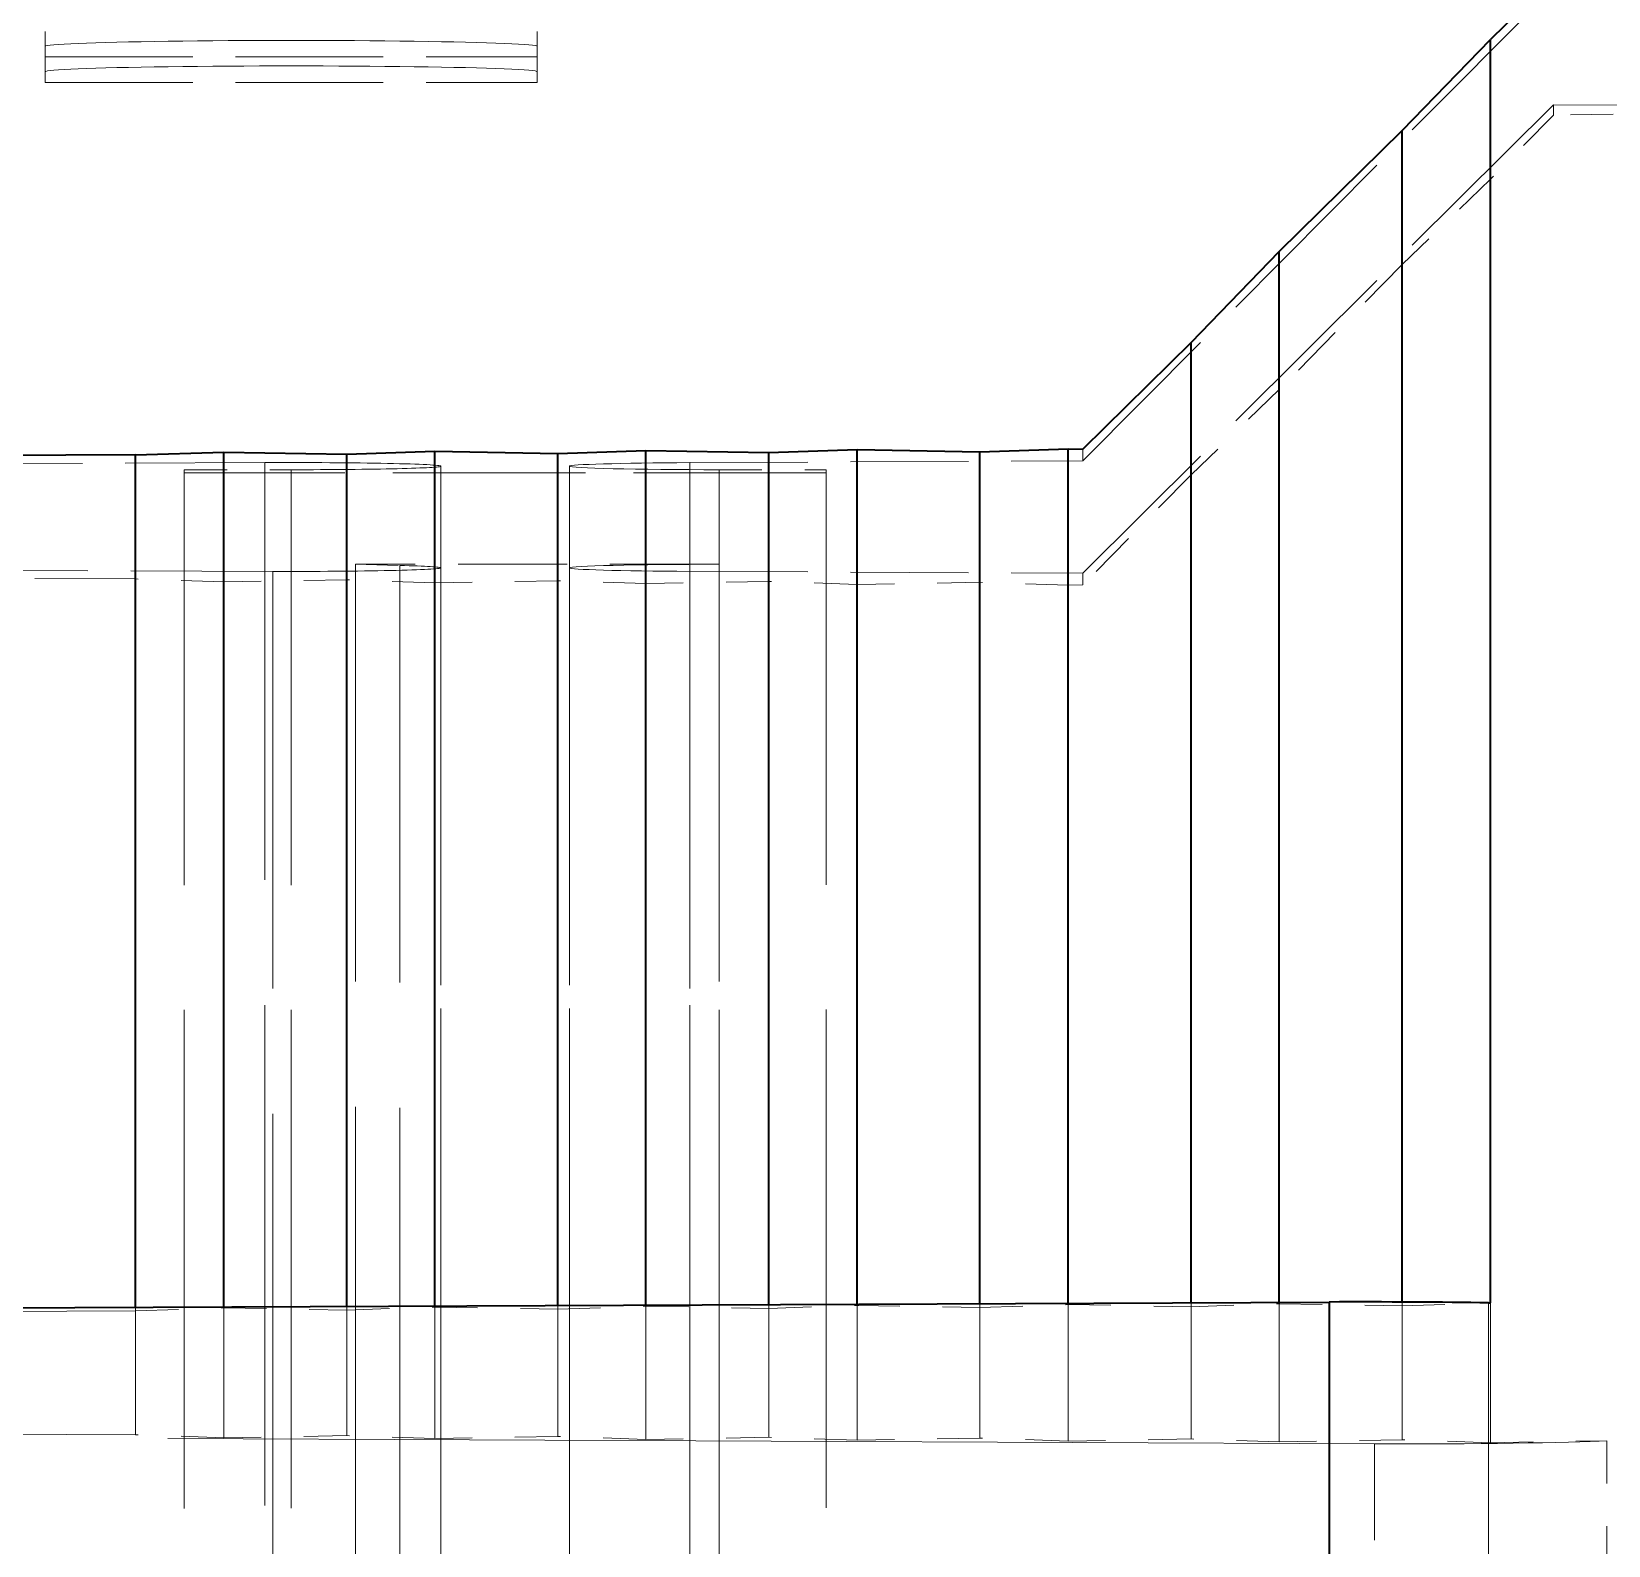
# Model space of a CAD drawing. Extents: x 23 to 587, y 4 to 413.
# Drawn here: x 101.317 to 105.003, y 251.387 to 254.924 of the extents above; entities that cross this region are included whole.
import ezdxf

# ---------------------------------------------------------------- set-up
doc = ezdxf.new("R2010")
doc.units = 0
doc.linetypes.add('DASHED', pattern=[15, 12, -3])
doc.layers.get('0').update_dxf_attribs({"lineweight": 13})

# ---------------------------------------------------------------- blocks, each defined once
blk = doc.blocks.new('BLOCK6915')
at = {"color": 7, "lineweight": 35, "ltscale": 0.010338}
blk.add_line((30.4, 81.9003), (30.1051, 81.6105), dxfattribs=at)
at = {"color": 7, "linetype": 'DASHED', "lineweight": 13, "ltscale": 0.077955}
blk.add_line((30.4, 81.8519), (28.2, 79.6421), dxfattribs=at)
at = {"color": 7, "linetype": 'DASHED', "lineweight": 13, "ltscale": 0.001723}
for p, q in [((23.35, 81.5788), (23.35, 81.6477)), ((25.65, 81.5788), (25.65, 81.6477)), ((23.35, 81.46), (23.35, 81.5289)), ((25.65, 81.46), (25.65, 81.5289))]:
    blk.add_line(p, q, dxfattribs=at)
at = {"color": 7, "lineweight": 35, "ltscale": 0.014815}
for p, q in [((29.6929, 81.1847), (30.1051, 81.6105)), ((28.7061, 80.1944), (29.1183, 80.6201))]:
    blk.add_line(p, q, dxfattribs=at)
at = {"color": 7, "lineweight": 35, "ltscale": 0.147584}
blk.add_line((30.1051, 75.7071), (30.1051, 81.6105), dxfattribs=at)
at = {"color": 7, "linetype": 'DASHED', "lineweight": 13, "ltscale": 0.001248}
for p, q in [((23.35, 81.5289), (23.35, 81.5788)), ((25.65, 81.5289), (25.65, 81.5788)), ((23.35, 81.4101), (23.35, 81.46)), ((25.65, 81.4101), (25.65, 81.46))]:
    blk.add_line(p, q, dxfattribs=at)
at = {"color": 7, "linetype": 'DASHED', "lineweight": 13, "ltscale": 0.0575}
for p, q in [((23.35, 81.5289), (25.65, 81.5289)), ((23.35, 81.4101), (25.65, 81.4101))]:
    blk.add_line(p, q, dxfattribs=at)
at = {"color": 7, "linetype": 'DASHED', "lineweight": 13, "ltscale": 0.077587}
blk.add_line((30.4, 81.3058), (28.2, 79.1168), dxfattribs=at)
at = {"color": 7, "linetype": 'DASHED', "lineweight": 13, "ltscale": 0.18305}
blk.add_line((30.4, 81.3058), (37.722, 81.2711), dxfattribs=at)
at = {"color": 7, "linetype": 'DASHED', "lineweight": 13, "ltscale": 0.00121}
blk.add_line((30.4, 81.3058), (30.4, 81.2574), dxfattribs=at)
at = {"color": 7, "linetype": 'DASHED', "lineweight": 13, "ltscale": 0.010516}
blk.add_line((30.4, 81.2574), (30.1051, 80.9575), dxfattribs=at)
at = {"color": 7, "linetype": 'DASHED', "lineweight": 13, "ltscale": 0.00699}
blk.add_line((30.6796, 81.2621), (30.4, 81.2574), dxfattribs=at)
at = {"color": 7, "lineweight": 35, "ltscale": 0.020137}
blk.add_line((29.1183, 80.6201), (29.6929, 81.1847), dxfattribs=at)
at = {"color": 7, "lineweight": 35, "ltscale": 0.136835}
blk.add_line((29.6929, 75.7113), (29.6929, 81.1847), dxfattribs=at)
at = {"color": 7, "linetype": 'DASHED', "lineweight": 13, "ltscale": 0.014332}
for p, q in [((30.1051, 80.9575), (29.6929, 80.559)), ((29.1183, 79.9749), (28.7061, 79.5764))]:
    blk.add_line(p, q, dxfattribs=at)
at = {"color": 7, "linetype": 'DASHED', "lineweight": 13, "ltscale": 0.147584}
blk.add_line((30.1051, 75.0541), (30.1051, 80.9575), dxfattribs=at)
at = {"color": 7, "lineweight": 35, "ltscale": 0.122923}
blk.add_line((29.1183, 75.7032), (29.1183, 80.6201), dxfattribs=at)
at = {"color": 7, "linetype": 'DASHED', "lineweight": 13, "ltscale": 0.020484}
blk.add_line((29.6929, 80.559), (29.1183, 79.9749), dxfattribs=at)
at = {"color": 7, "linetype": 'DASHED', "lineweight": 13, "ltscale": 0.137282}
blk.add_line((29.6929, 75.0677), (29.6929, 80.559), dxfattribs=at)
at = {"color": 7, "lineweight": 35, "ltscale": 0.017739}
blk.add_line((28.7061, 80.1944), (28.2, 79.6971), dxfattribs=at)
at = {"color": 7, "lineweight": 35, "ltscale": 0.112146}
blk.add_line((28.7061, 75.7085), (28.7061, 80.1944), dxfattribs=at)
at = {"color": 7, "linetype": 'DASHED', "lineweight": 13, "ltscale": 0.122923}
blk.add_line((29.1183, 75.0579), (29.1183, 79.9749), dxfattribs=at)
at = {"color": 7, "lineweight": 35, "ltscale": 0.010311}
for p, q in [((23.7724, 79.6692), (24.1846, 79.6828)), ((24.7592, 79.673), (25.1714, 79.6867)), ((25.7459, 79.6769), (26.1581, 79.6905)), ((26.7326, 79.6807), (27.1449, 79.6944)), ((27.7194, 79.6846), (28.1316, 79.6982))]:
    blk.add_line(p, q, dxfattribs=at)
at = {"color": 7, "lineweight": 35, "ltscale": 0.014365}
for p, q in [((24.1846, 79.6828), (24.7592, 79.673)), ((25.1714, 79.6867), (25.7459, 79.6769)), ((26.1581, 79.6905), (26.7326, 79.6807)), ((27.1449, 79.6944), (27.7194, 79.6846))]:
    blk.add_line(p, q, dxfattribs=at)
at = {"color": 7, "lineweight": 35, "ltscale": 0.099972}
for p, q in [((24.1846, 75.6839), (24.1846, 79.6828)), ((25.1714, 75.6878), (25.1714, 79.6867)), ((26.1581, 75.6917), (26.1581, 79.6905)), ((27.1449, 75.6955), (27.1449, 79.6944)), ((28.1316, 75.6994), (28.1316, 79.6982))]:
    blk.add_line(p, q, dxfattribs=at)
at = {"color": 7, "lineweight": 35, "ltscale": 0.099509}
blk.add_line((27.7194, 75.7042), (27.7194, 79.6846), dxfattribs=at)
at = {"color": 7, "lineweight": 35, "ltscale": 0.001711}
blk.add_line((28.1316, 79.6982), (28.2, 79.6971), dxfattribs=at)
at = {"color": 7, "linetype": 'DASHED', "lineweight": 13, "ltscale": 0.001374}
for p, q in [((28.2, 79.6421), (28.2, 79.6971)), ((28.2, 79.1168), (28.2, 79.0618))]:
    blk.add_line(p, q, dxfattribs=at)
at = {"color": 7, "lineweight": 35, "ltscale": 0.03931}
blk.add_line((23.7724, 79.6692), (22.2, 79.663), dxfattribs=at)
at = {"color": 7, "linetype": 'DASHED', "lineweight": 13, "ltscale": 0.05442}
blk.add_line((24.3768, 79.6335), (22.2, 79.6242), dxfattribs=at)
at = {"color": 7, "lineweight": 35, "ltscale": 0.099554}
blk.add_line((23.7724, 75.687), (23.7724, 79.6692), dxfattribs=at)
at = {"color": 7, "linetype": 'DASHED', "lineweight": 13, "ltscale": 0.194945}
for p, q in [((24.3768, 71.8357), (24.3768, 79.6335)), ((25.2, 71.8193), (25.2, 79.6171)), ((25.8, 71.8193), (25.8, 79.6171)), ((26.3634, 71.8356), (26.3634, 79.6334)), ((24.414, 71.3275), (24.414, 79.1253)), ((24.8, 71.3606), (24.8, 79.1584)), ((25.0069, 71.3555), (25.0069, 79.1533)), ((25.2, 71.344), (25.2, 79.1418)), ((25.8, 71.344), (25.8, 79.1418)), ((26.3634, 71.3277), (26.3634, 79.1255)), ((26.5, 71.3606), (26.5, 79.1584))]:
    blk.add_line(p, q, dxfattribs=at)
at = {"color": 7, "lineweight": 35, "ltscale": 0.099543}
blk.add_line((24.7592, 75.6913), (24.7592, 79.673), dxfattribs=at)
at = {"color": 7, "lineweight": 35, "ltscale": 0.099532}
blk.add_line((25.7459, 75.6956), (25.7459, 79.6769), dxfattribs=at)
at = {"color": 7, "linetype": 'DASHED', "lineweight": 13, "ltscale": 0.045916}
for p, q in [((26.3634, 79.6334), (28.2, 79.6421)), ((26.3634, 79.1255), (28.2, 79.1168))]:
    blk.add_line(p, q, dxfattribs=at)
at = {"color": 7, "lineweight": 35, "ltscale": 0.09952}
blk.add_line((26.7326, 75.6999), (26.7326, 79.6807), dxfattribs=at)
at = {"color": 7, "linetype": 'DASHED', "lineweight": 13, "ltscale": 0.0125}
for p, q in [((24, 79.6005), (24.5, 79.6005)), ((26.5, 79.6005), (27, 79.6005))]:
    blk.add_line(p, q, dxfattribs=at)
at = {"color": 7, "linetype": 'DASHED', "lineweight": 13, "ltscale": 0.19416}
blk.add_line((24, 71.8341), (24, 79.6005), dxfattribs=at)
at = {"color": 7, "linetype": 'DASHED', "lineweight": 13, "ltscale": 0.075}
blk.add_line((27, 79.5862), (24, 79.5862), dxfattribs=at)
at = {"color": 7, "linetype": 'DASHED', "lineweight": 13, "ltscale": 0.194113}
blk.add_line((24.5, 71.8359), (24.5, 79.6005), dxfattribs=at)
at = {"color": 7, "linetype": 'DASHED', "lineweight": 13, "ltscale": 0.194105}
blk.add_line((26.5, 71.8363), (26.5, 79.6005), dxfattribs=at)
at = {"color": 7, "linetype": 'DASHED', "lineweight": 13, "ltscale": 0.194046}
blk.add_line((27, 71.8386), (27, 79.6005), dxfattribs=at)
at = {"color": 7, "linetype": 'DASHED', "lineweight": 13, "ltscale": 0.018044}
blk.add_line((28.7061, 79.5764), (28.2, 79.0618), dxfattribs=at)
at = {"color": 7, "linetype": 'DASHED', "lineweight": 13, "ltscale": 0.112621}
blk.add_line((28.7061, 75.0716), (28.7061, 79.5764), dxfattribs=at)
at = {"color": 7, "linetype": 'DASHED', "lineweight": 13, "ltscale": 0.05535}
blk.add_line((24.414, 79.1253), (22.2, 79.1318), dxfattribs=at)
at = {"color": 7, "linetype": 'DASHED', "lineweight": 13, "ltscale": 0.03931}
blk.add_line((23.7724, 79.0898), (22.2, 79.0959), dxfattribs=at)
at = {"color": 7, "linetype": 'DASHED', "lineweight": 13, "ltscale": 0.0425}
blk.add_line((26.5, 79.1584), (24.8, 79.1584), dxfattribs=at)
at = {"color": 7, "linetype": 'DASHED', "lineweight": 13, "ltscale": 0.005174}
blk.add_line((24.8, 79.1584), (25.0069, 79.1533), dxfattribs=at)
at = {"color": 7, "linetype": 'DASHED', "lineweight": 13, "ltscale": 0.010311}
for p, q in [((24.1846, 79.0761), (23.7724, 79.0898)), ((25.1714, 79.0722), (24.7592, 79.0859)), ((26.1581, 79.0684), (25.7459, 79.082)), ((27.1449, 79.0645), (26.7326, 79.0782)), ((28.1316, 79.0607), (27.7194, 79.0743)), ((28.7061, 75.6896), (29.1183, 75.7032)), ((29.6929, 75.6934), (30.1051, 75.7071)), ((23.7724, 75.6703), (24.1846, 75.6839)), ((24.7592, 75.6741), (25.1714, 75.6878)), ((25.7459, 75.678), (26.1581, 75.6917)), ((26.7326, 75.6819), (27.1449, 75.6955)), ((27.7194, 75.6857), (28.1316, 75.6994)), ((24.1846, 75.0772), (23.7724, 75.0909)), ((25.1714, 75.0734), (24.7592, 75.087)), ((26.1581, 75.0695), (25.7459, 75.0832)), ((27.1449, 75.0657), (26.7326, 75.0793)), ((28.1316, 75.0618), (27.7194, 75.0755)), ((29.1183, 75.0579), (28.7061, 75.0716)), ((30.1051, 75.0541), (29.6929, 75.0677))]:
    blk.add_line(p, q, dxfattribs=at)
at = {"color": 7, "linetype": 'DASHED', "lineweight": 13, "ltscale": 0.099972}
for p, q in [((23.7724, 75.0909), (23.7724, 79.0898)), ((24.1846, 75.0772), (24.1846, 79.0761)), ((24.7592, 75.087), (24.7592, 79.0859)), ((25.1714, 75.0734), (25.1714, 79.0722)), ((25.7459, 75.0832), (25.7459, 79.082)), ((26.1581, 75.0695), (26.1581, 79.0684)), ((26.7326, 75.0793), (26.7326, 79.0782)), ((27.1449, 75.0657), (27.1449, 79.0645)), ((27.7194, 75.0755), (27.7194, 79.0743)), ((28.1316, 75.0618), (28.1316, 79.0607))]:
    blk.add_line(p, q, dxfattribs=at)
at = {"color": 7, "linetype": 'DASHED', "lineweight": 13, "ltscale": 0.014365}
for p, q in [((24.7592, 79.0859), (24.1846, 79.0761)), ((25.7459, 79.082), (25.1714, 79.0722)), ((26.7326, 79.0782), (26.1581, 79.0684)), ((27.7194, 79.0743), (27.1449, 79.0645)), ((29.1183, 75.7032), (29.6929, 75.6934)), ((24.1846, 75.6839), (24.7592, 75.6741)), ((25.1714, 75.6878), (25.7459, 75.678)), ((26.1581, 75.6917), (26.7326, 75.6819)), ((27.1449, 75.6955), (27.7194, 75.6857)), ((28.1316, 75.6994), (28.7061, 75.6896)), ((24.7592, 75.087), (24.1846, 75.0772)), ((25.7459, 75.0832), (25.1714, 75.0734)), ((26.7326, 75.0793), (26.1581, 75.0695)), ((27.7194, 75.0755), (27.1449, 75.0657)), ((28.7061, 75.0716), (28.1316, 75.0618)), ((29.6929, 75.0677), (29.1183, 75.0579))]:
    blk.add_line(p, q, dxfattribs=at)
at = {"color": 7, "linetype": 'DASHED', "lineweight": 13, "ltscale": 0.001711}
blk.add_line((28.1316, 79.0607), (28.2, 79.0618), dxfattribs=at)
at = {"color": 7, "lineweight": 35, "ltscale": 0.464706}
blk.add_line((10.7635, 75.6301), (29.3516, 75.7114), dxfattribs=at)
at = {"color": 7, "linetype": 'DASHED', "lineweight": 13, "ltscale": 0.000462875}
blk.add_line((27.7194, 75.6857), (27.7194, 75.7042), dxfattribs=at)
at = {"color": 7, "linetype": 'DASHED', "lineweight": 13, "ltscale": 0.000474248}
blk.add_line((28.7061, 75.6896), (28.7061, 75.7085), dxfattribs=at)
at = {"color": 7, "lineweight": 35, "ltscale": 0.037489}
blk.add_line((29.3516, 75.7114), (29.3516, 74.2118), dxfattribs=at)
at = {"color": 7, "linetype": 'DASHED', "lineweight": 13, "ltscale": 0.000446616}
blk.add_line((29.6929, 75.6934), (29.6929, 75.7113), dxfattribs=at)
at = {"color": 7, "lineweight": 13, "ltscale": 0.037489}
blk.add_line((30.0969, 75.7072), (30.0969, 74.2076), dxfattribs=at)
at = {"color": 7, "lineweight": 35, "ltscale": 0.000204182}
blk.add_line((30.0969, 75.7072), (30.1051, 75.7071), dxfattribs=at)
at = {"color": 7, "linetype": 'DASHED', "lineweight": 13, "ltscale": 0.134311}
for p, q in [((23.7724, 75.6703), (18.4, 75.6493)), ((18.4, 75.1119), (23.7724, 75.0909))]:
    blk.add_line(p, q, dxfattribs=at)
at = {"color": 7, "linetype": 'DASHED', "lineweight": 13, "ltscale": 0.000417384}
blk.add_line((23.7724, 75.6703), (23.7724, 75.687), dxfattribs=at)
at = {"color": 7, "linetype": 'DASHED', "lineweight": 13, "ltscale": 0.000428757}
blk.add_line((24.7592, 75.6741), (24.7592, 75.6913), dxfattribs=at)
at = {"color": 7, "linetype": 'DASHED', "lineweight": 13, "ltscale": 0.000440129}
blk.add_line((25.7459, 75.678), (25.7459, 75.6956), dxfattribs=at)
at = {"color": 7, "linetype": 'DASHED', "lineweight": 13, "ltscale": 0.000451502}
blk.add_line((26.7326, 75.6819), (26.7326, 75.6999), dxfattribs=at)
at = {"color": 7, "linetype": 'DASHED', "lineweight": 13, "ltscale": 0.46999}
blk.add_line((29.563, 75.049), (10.7636, 75.131), dxfattribs=at)
at = {"color": 7, "linetype": 'DASHED', "lineweight": 13, "ltscale": 0.037489}
for p, q in [((29.563, 75.049), (29.563, 73.5494)), ((30.6499, 73.5638), (30.6499, 75.0634))]:
    blk.add_line(p, q, dxfattribs=at)
at = {"color": 7, "linetype": 'DASHED', "lineweight": 13, "ltscale": 0.013623}
blk.add_line((30.1051, 75.0541), (30.6499, 75.0634), dxfattribs=at)
at = {"color": 7, "linetype": 'DASHED', "lineweight": 13}
for centre, major_axis, start_param, end_param in [((24.5, 81.5788), (1.15, 0), 0, 3.141593), ((24.5, 81.46), (1.15, 0), 0, 3.141593), ((24.5, 79.6171), (0.7, 0), 0.000028, 1.747741), ((24.5, 79.6171), (0.7, 0), 4.712389, 6.283214), ((26.5, 79.6171), (0.7, 0), 1.767214, 3.141629), ((26.5, 79.6171), (0.7, 0), 3.141629, 4.712389), ((24.5, 79.1418), (0.7, 0), 4.589226, 6.283202), ((24.5, 79.1418), (0.7, 0), 0.000016, 0.761013), ((26.5, 79.1418), (0.7, 0), 1.570796, 3.141556), ((26.5, 79.1418), (0.7, 0), 3.141556, 4.515971), ((29.7253, 75.0724), (1, 0), 4.549347, 5.892344)]:
    blk.add_ellipse(centre, major_axis=major_axis, ratio=0.023766, start_param=start_param, end_param=end_param, dxfattribs=at)
at = {"color": 7, "lineweight": 35}
blk.add_ellipse((29.5139, 75.6879), major_axis=(1, 0), ratio=0.023766, start_param=0.94844, end_param=1.733838, dxfattribs=at)

msp = doc.modelspace()

# ---------------------------------------------------------------- block references
at = {"lineweight": 0, "xscale": 0.5, "yscale": 0.5, "zscale": 0.5}
msp.add_blockref('BLOCK6915', (89.6743, 214.1001), dxfattribs=at)

doc.saveas('drawing.dxf')
